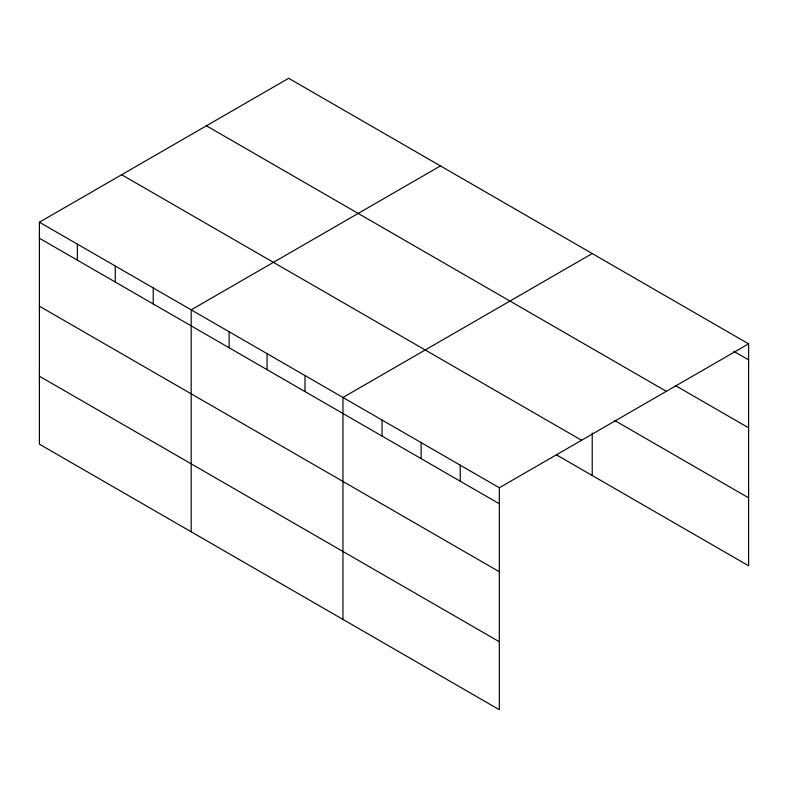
<?xml version="1.0" encoding="UTF-8"?>
<svg xmlns="http://www.w3.org/2000/svg" width="788" height="788" viewBox="0 0 788 788"><rect width="100%" height="100%" fill="white"/><g stroke="black" fill="none" stroke-linecap="round" stroke-linejoin="round"><path stroke-width="1.18" d="M499.326 571.733L499.326 487.752L39.4 222.216L39.4 444.156L499.326 709.702L499.326 571.733L39.4 306.197M556.387 454.814L748.6 565.784L748.6 343.844L288.674 78.298L39.4 222.216M440.443 165.933L191.179 309.842L191.179 531.792M592.221 253.559L342.957 397.477L342.957 619.417M499.326 487.752L748.6 343.844M733.805 351.32L748.6 359.86M675.69 385.726L748.6 427.815M206.407 125.794L666.343 391.331M614.413 420.359L748.6 497.829M121.657 174.729L581.593 440.265M39.4 238.242L499.326 503.778M39.4 376.211L499.326 641.747M592.221 433.026L592.221 475.499M460.231 465.186L460.231 481.212M421.147 442.61L421.147 458.636M382.052 420.043L382.052 436.069M305.005 375.561L305.005 391.587M267.063 353.654L267.063 369.68M229.121 331.748L229.121 347.774M153.236 287.935L153.236 303.961M115.284 266.029L115.284 282.055M77.342 244.122L77.342 260.148"/></g></svg>
